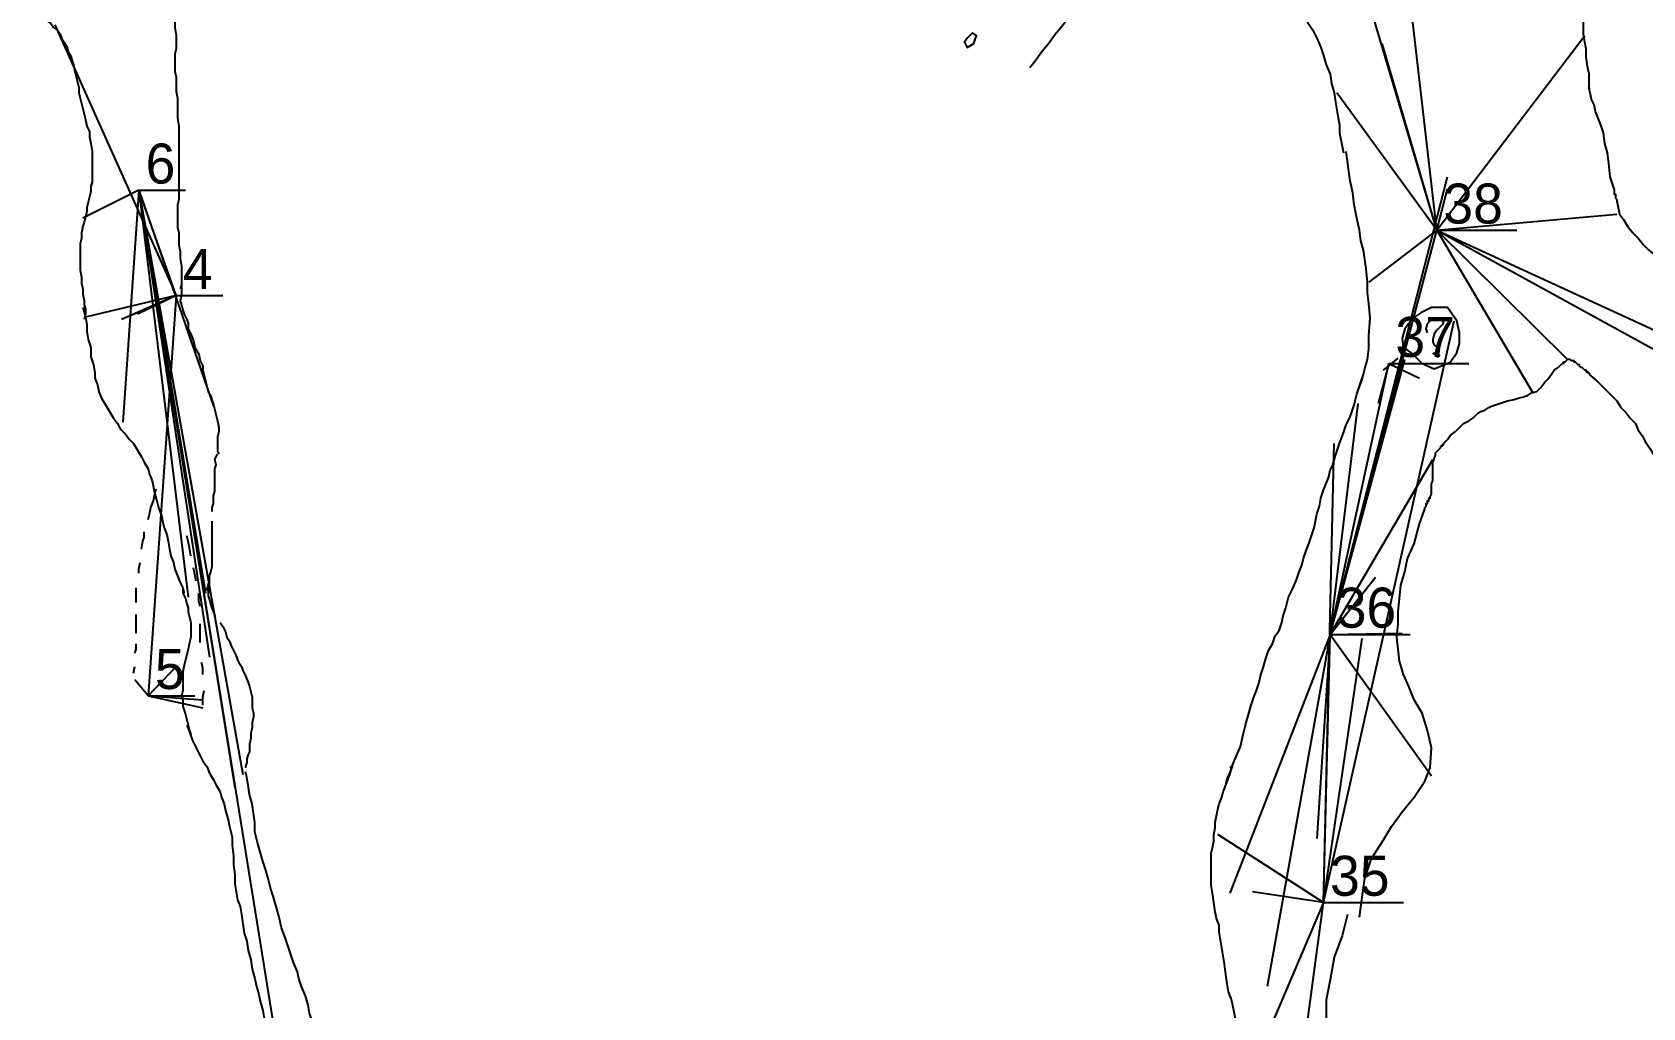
# Model space of a CAD drawing. Extents: x 3.2 to 43.1, y -48.1 to 3.7.
# Drawn here: x 4.95 to 17.02, y -18.92 to -11.61 of the extents above; entities that cross this region are included whole.
import ezdxf

# ---------------------------------------------------------------- set-up
doc = ezdxf.new("R2010")
doc.units = 0
for name, pattern in [('L_BORDER', [0]), ('L_chimney', [0]), ('L_WALL', [0])]:
    doc.linetypes.add(name, pattern=pattern)
for name, color, linetype in [('LEG', 1, 'Continuous'), ('SCRAP_0', 7, 'Continuous'), ('SPLAY', 2, 'Continuous'), ('STATION', 3, 'Continuous')]:
    doc.layers.add(name, color=color, linetype=linetype)

msp = doc.modelspace()

# ---------------------------------------------------------------- linework, layer by layer
at = {"layer": 'LEG'}
for p, q in [((15.48, -13.09, -1), (14.66, -10.33, -1)), ((5.12, -11.55, -1), (6.03, -13.58, -1)), ((6.03, -13.58, -1), (5.75, -12.79, -1)), ((5.75, -12.79, -1), (6.82, -19.43, -1)), ((14.68, -16.12, -1), (15.48, -13.09, -1)), ((15.48, -13.09, -1), (17.53, -14.03, -1)), ((6.03, -13.58, -1), (5.82, -16.58, -1)), ((14.68, -16.12, -1), (15.12, -14.09, -1)), ((14.63, -18.13, -1), (14.68, -16.12, -1)), ((14.44, -19.56, -1), (14.63, -18.13, -1))]:
    msp.add_line(p, q, dxfattribs=at)
at = {"layer": 'SCRAP_0', "color": 90, "linetype": 'L_border', "flags": 128}
for points in [[(12.43, -11.87), (12.47, -11.82), (12.52, -11.75), (12.57, -11.69), (12.62, -11.62), (12.67, -11.56), (12.71, -11.51), (12.76, -11.46), (12.79, -11.41), (12.84, -11.36), (12.88, -11.31), (12.92, -11.26), (12.95, -11.22), (12.98, -11.17), (13.03, -11.13), (13.06, -11.09), (13.09, -11.06), (13.12, -11.03), (13.15, -10.99), (13.19, -10.96), (13.22, -10.93), (13.25, -10.9), (13.28, -10.87), (13.3, -10.84), (13.33, -10.81), (13.36, -10.77), (13.39, -10.74), (13.42, -10.71), (13.45, -10.69), (13.48, -10.65), (13.52, -10.61), (13.56, -10.57), (13.6, -10.54), (13.63, -10.51), (13.66, -10.49)], [(13.87, -10.65), (13.93, -10.69), (13.97, -10.73), (14.03, -10.78), (14.07, -10.83), (14.11, -10.88), (14.15, -10.93), (14.19, -10.99), (14.22, -11.04), (14.25, -11.08), (14.28, -11.13), (14.31, -11.18), (14.33, -11.23), (14.37, -11.29), (14.4, -11.34), (14.44, -11.4), (14.48, -11.46), (14.51, -11.53), (14.55, -11.59), (14.58, -11.65), (14.61, -11.72), (14.63, -11.78), (14.65, -11.85), (14.68, -11.92), (14.69, -11.99), (14.71, -12.06), (14.72, -12.13), (14.73, -12.19), (14.74, -12.25), (14.75, -12.3), (14.75, -12.36), (14.76, -12.41), (14.77, -12.46), (14.78, -12.51)], [(16.62, -11.91), (16.61, -11.86), (16.6, -11.79), (16.6, -11.73), (16.59, -11.68), (16.58, -11.62), (16.58, -11.56), (16.58, -11.51), (16.58, -11.45), (16.59, -11.4), (16.61, -11.35), (16.63, -11.31), (16.66, -11.26), (16.69, -11.22), (16.73, -11.2), (16.77, -11.17), (16.82, -11.15)], [(11.96, -11.65), (11.94, -11.68), (11.96, -11.72), (12.01, -11.69), (12.03, -11.63), (12, -11.61), (11.96, -11.65)], [(16.62, -11.91), (16.62, -11.92), (16.62, -11.93), (16.62, -11.94), (16.62, -11.95), (16.62, -11.95), (16.62, -11.96), (16.62, -11.97), (16.62, -11.98), (16.62, -11.99), (16.62, -12), (16.62, -12), (16.62, -12.01), (16.62, -12.02), (16.62, -12.02), (16.62, -12.03), (16.63, -12.02)], [(16.81, -12.78), (16.78, -12.69), (16.77, -12.59), (16.76, -12.51), (16.74, -12.44), (16.73, -12.36), (16.71, -12.3), (16.69, -12.25), (16.67, -12.2), (16.66, -12.15), (16.64, -12.11), (16.63, -12.06), (16.62, -12.02)], [(14.89, -14.29), (14.92, -14.21), (14.94, -14.13), (14.96, -14.06), (14.97, -13.98), (14.97, -13.88), (14.98, -13.75), (14.97, -13.64), (14.96, -13.56), (14.96, -13.48), (14.95, -13.38), (14.93, -13.24), (14.91, -13.17), (14.9, -13.09), (14.88, -13), (14.86, -12.9), (14.85, -12.81), (14.83, -12.72), (14.82, -12.65), (14.81, -12.57), (14.8, -12.5)], [(16.81, -12.78), (16.81, -12.78), (16.81, -12.79), (16.81, -12.8), (16.81, -12.8), (16.81, -12.81), (16.81, -12.82), (16.82, -12.82), (16.82, -12.83), (16.82, -12.84), (16.82, -12.85), (16.82, -12.85), (16.83, -12.86), (16.83, -12.86), (16.83, -12.87), (16.83, -12.88)], [(16.83, -12.87), (16.84, -12.92), (16.85, -12.97), (16.88, -13.01), (16.91, -13.06), (16.95, -13.11), (16.99, -13.15), (17.03, -13.2), (17.07, -13.24), (17.12, -13.28), (17.16, -13.33), (17.21, -13.37), (17.26, -13.41), (17.31, -13.44), (17.37, -13.48), (17.42, -13.52), (17.48, -13.55), (17.54, -13.59), (17.59, -13.62), (17.63, -13.64), (17.68, -13.66), (17.71, -13.68), (17.75, -13.7), (17.8, -13.73), (17.85, -13.77), (17.88, -13.8)], [(15.08, -14.14), (15.19, -14.05)], [(15.53, -14.69), (15.56, -14.66), (15.58, -14.63), (15.62, -14.6), (15.65, -14.57), (15.68, -14.54), (15.72, -14.52), (15.75, -14.5), (15.78, -14.47), (15.81, -14.45), (15.84, -14.44), (15.87, -14.42), (15.89, -14.41), (15.92, -14.4), (15.95, -14.39), (15.98, -14.38), (16.01, -14.37), (16.06, -14.36), (16.09, -14.35), (16.13, -14.34), (16.16, -14.33), (16.19, -14.31), (16.23, -14.3), (16.26, -14.27), (16.29, -14.23), (16.31, -14.21), (16.34, -14.17), (16.36, -14.14), (16.39, -14.12), (16.42, -14.09)], [(16.63, -14.17), (16.62, -14.16), (16.61, -14.16), (16.61, -14.15), (16.6, -14.15), (16.6, -14.14), (16.59, -14.14), (16.58, -14.13), (16.57, -14.12), (16.56, -14.12), (16.55, -14.11), (16.55, -14.1), (16.54, -14.1), (16.53, -14.09), (16.52, -14.08), (16.52, -14.08), (16.51, -14.08), (16.51, -14.07), (16.5, -14.07), (16.49, -14.07), (16.48, -14.06), (16.48, -14.06), (16.47, -14.06), (16.46, -14.06), (16.45, -14.07), (16.44, -14.08), (16.43, -14.08), (16.43, -14.09), (16.42, -14.09)], [(13.9, -17.25), (13.93, -17.17), (13.95, -17.1), (13.98, -17.03), (14.01, -16.96), (14.03, -16.87), (14.05, -16.79), (14.07, -16.72), (14.09, -16.65), (14.11, -16.59), (14.13, -16.54), (14.15, -16.48), (14.16, -16.43), (14.18, -16.37), (14.2, -16.3), (14.22, -16.24), (14.25, -16.19), (14.27, -16.13), (14.3, -16.09), (14.32, -16.03), (14.33, -15.98), (14.35, -15.92), (14.37, -15.84), (14.4, -15.78), (14.43, -15.71), (14.45, -15.65), (14.47, -15.6), (14.48, -15.55), (14.5, -15.49), (14.52, -15.44), (14.54, -15.38), (14.56, -15.32), (14.57, -15.27), (14.58, -15.22), (14.6, -15.16), (14.61, -15.1), (14.63, -15.04), (14.65, -14.99), (14.67, -14.94), (14.68, -14.89), (14.7, -14.85), (14.72, -14.78), (14.75, -14.69), (14.78, -14.61), (14.8, -14.55), (14.83, -14.49), (14.86, -14.4), (14.88, -14.32), (14.9, -14.26), (14.92, -14.2), (14.93, -14.17)], [(16.62, -14.17), (16.68, -14.22), (16.74, -14.28), (16.79, -14.33), (16.83, -14.37), (16.86, -14.42), (16.9, -14.46), (16.93, -14.5), (16.97, -14.54), (16.99, -14.59), (17.02, -14.63), (17.04, -14.67), (17.08, -14.73), (17.12, -14.8), (17.15, -14.86), (17.19, -14.91), (17.22, -14.95)], [(15.43, -15.09), (15.44, -15.07), (15.44, -15.06), (15.44, -15.04), (15.44, -15.03), (15.44, -15.02), (15.44, -15), (15.44, -14.99), (15.45, -14.97), (15.45, -14.96), (15.45, -14.95), (15.45, -14.93), (15.45, -14.92), (15.45, -14.91), (15.45, -14.9), (15.45, -14.88), (15.45, -14.86), (15.45, -14.84), (15.45, -14.83), (15.46, -14.81), (15.46, -14.8), (15.47, -14.78), (15.47, -14.76), (15.48, -14.75), (15.49, -14.74), (15.5, -14.73), (15.51, -14.72)], [(15.51, -14.72), (15.51, -14.72), (15.51, -14.72), (15.51, -14.72), (15.51, -14.71), (15.51, -14.71), (15.52, -14.71), (15.52, -14.71), (15.52, -14.71), (15.52, -14.7), (15.52, -14.7), (15.52, -14.7), (15.52, -14.7), (15.53, -14.7), (15.53, -14.7), (15.53, -14.7), (15.53, -14.69), (15.53, -14.69)], [(15.39, -15.18), (15.39, -15.18), (15.39, -15.18), (15.39, -15.17), (15.39, -15.17), (15.4, -15.16), (15.4, -15.16), (15.4, -15.16), (15.4, -15.15), (15.4, -15.15), (15.4, -15.14), (15.41, -15.14), (15.41, -15.13), (15.41, -15.13), (15.41, -15.13), (15.41, -15.12), (15.42, -15.12), (15.42, -15.12), (15.42, -15.11), (15.42, -15.11), (15.42, -15.11), (15.42, -15.11), (15.42, -15.1), (15.42, -15.1), (15.43, -15.1), (15.43, -15.09), (15.43, -15.09)], [(14.9, -18.24), (14.92, -18.09), (14.94, -17.95), (14.99, -17.8), (15.08, -17.66), (15.14, -17.56), (15.22, -17.45), (15.31, -17.34), (15.39, -17.22), (15.43, -17.12), (15.44, -16.97), (15.41, -16.84), (15.37, -16.71), (15.31, -16.61), (15.27, -16.51), (15.23, -16.42), (15.2, -16.32), (15.19, -16.23), (15.18, -16.14), (15.19, -16.04), (15.19, -15.95), (15.2, -15.85), (15.21, -15.75), (15.24, -15.65), (15.26, -15.55), (15.31, -15.44), (15.35, -15.29), (15.39, -15.18)], [(14.05, -19.19), (14.03, -19.14), (14.01, -19.09), (13.98, -19.04), (13.97, -18.99), (13.96, -18.94), (13.95, -18.89), (13.94, -18.85), (13.92, -18.8), (13.91, -18.74), (13.9, -18.67), (13.89, -18.59), (13.88, -18.53), (13.87, -18.47), (13.86, -18.41), (13.85, -18.35), (13.85, -18.3), (13.83, -18.25), (13.82, -18.2), (13.81, -18.13), (13.8, -18.06), (13.79, -18), (13.79, -17.95), (13.79, -17.91), (13.79, -17.87), (13.79, -17.81), (13.79, -17.76), (13.8, -17.72), (13.81, -17.67), (13.81, -17.62), (13.82, -17.57), (13.82, -17.53), (13.83, -17.48), (13.84, -17.43), (13.85, -17.39), (13.87, -17.34), (13.88, -17.3), (13.9, -17.25), (13.91, -17.2), (13.93, -17.16), (13.95, -17.11), (13.93, -17.12)], [(14.81, -18.22), (14.77, -18.38), (14.71, -18.54), (14.68, -18.71), (14.65, -18.86), (14.65, -18.99), (14.66, -19.11), (14.68, -19.22), (14.69, -19.31), (14.71, -19.4), (14.74, -19.49), (14.76, -19.57)]]:
    msp.add_lwpolyline(points, dxfattribs=at)
at = {"layer": 'SCRAP_0', "color": 10, "linetype": 'L_wall', "flags": 128}
for points in [[(5.94, -10.99), (5.94, -11.03), (5.94, -11.07), (5.94, -11.12), (5.95, -11.15), (5.95, -11.2), (5.96, -11.24), (5.97, -11.29), (5.98, -11.34), (5.99, -11.38), (6, -11.43), (6.01, -11.47), (6.02, -11.52), (6.02, -11.57), (6.03, -11.63), (6.03, -11.68), (6.03, -11.73), (6.02, -11.77), (6.02, -11.8), (6.02, -11.84), (6.02, -11.9), (6.03, -11.94), (6.03, -12), (6.03, -12.05), (6.04, -12.1), (6.04, -12.15), (6.04, -12.2), (6.04, -12.25), (6.05, -12.31), (6.05, -12.37), (6.05, -12.43), (6.05, -12.48), (6.05, -12.53), (6.05, -12.58), (6.05, -12.62), (6.05, -12.68), (6.05, -12.73), (6.05, -12.78), (6.05, -12.82), (6.05, -12.86), (6.04, -12.9), (6.04, -12.94), (6.04, -12.99), (6.04, -13.03), (6.04, -13.07), (6.05, -13.11), (6.05, -13.15), (6.05, -13.2), (6.06, -13.25), (6.06, -13.3), (6.07, -13.36), (6.07, -13.41), (6.07, -13.45), (6.07, -13.5), (6.06, -13.53)], [(4.95, -11.49), (4.99, -11.49), (5.03, -11.51), (5.06, -11.52), (5.09, -11.54), (5.11, -11.57), (5.14, -11.59), (5.16, -11.62), (5.17, -11.65), (5.19, -11.68), (5.21, -11.71), (5.22, -11.75), (5.24, -11.78), (5.25, -11.82), (5.26, -11.85), (5.27, -11.9), (5.28, -11.94), (5.29, -11.98), (5.3, -12.02), (5.3, -12.06), (5.31, -12.1), (5.32, -12.14), (5.33, -12.18), (5.34, -12.22), (5.35, -12.26), (5.36, -12.31), (5.38, -12.35), (5.38, -12.39), (5.39, -12.44), (5.4, -12.5), (5.4, -12.54), (5.4, -12.58), (5.4, -12.61), (5.4, -12.65), (5.4, -12.69), (5.4, -12.73), (5.39, -12.76), (5.39, -12.8), (5.38, -12.84), (5.37, -12.88), (5.36, -12.92), (5.36, -12.95), (5.35, -12.99), (5.34, -13.03), (5.33, -13.06), (5.32, -13.11), (5.32, -13.15), (5.31, -13.19), (5.31, -13.22), (5.31, -13.27), (5.31, -13.33), (5.31, -13.39), (5.32, -13.44), (5.32, -13.49), (5.33, -13.53), (5.33, -13.57), (5.34, -13.62), (5.34, -13.65), (5.35, -13.68), (5.35, -13.72), (5.34, -13.76)], [(6.07, -13.49), (6.07, -13.53), (6.07, -13.58), (6.06, -13.62), (6.07, -13.65), (6.08, -13.69), (6.09, -13.72), (6.11, -13.76), (6.12, -13.79), (6.12, -13.83), (6.14, -13.87), (6.16, -13.92), (6.17, -13.97), (6.2, -14.02), (6.21, -14.07), (6.23, -14.11), (6.23, -14.14), (6.24, -14.18), (6.25, -14.22), (6.26, -14.26), (6.27, -14.3), (6.29, -14.33), (6.3, -14.37), (6.31, -14.4), (6.32, -14.44), (6.33, -14.48), (6.34, -14.52), (6.35, -14.57), (6.35, -14.6), (6.34, -14.64), (6.34, -14.68), (6.34, -14.71), (6.34, -14.75), (6.35, -14.77)], [(5.33, -13.67), (5.35, -13.74), (5.36, -13.8), (5.36, -13.85), (5.37, -13.91), (5.39, -13.97), (5.39, -14.04), (5.41, -14.1), (5.42, -14.16), (5.42, -14.2), (5.44, -14.25), (5.45, -14.3), (5.47, -14.35), (5.5, -14.4), (5.53, -14.45), (5.56, -14.5), (5.59, -14.54), (5.61, -14.58), (5.65, -14.62), (5.68, -14.66), (5.71, -14.69), (5.74, -14.74), (5.77, -14.79), (5.79, -14.83), (5.82, -14.88), (5.83, -14.92), (5.85, -14.97), (5.86, -15.02), (5.87, -15.07), (5.89, -15.14), (5.9, -15.18), (5.92, -15.23), (5.93, -15.28), (5.94, -15.32), (5.96, -15.37), (5.97, -15.42), (5.98, -15.48), (5.99, -15.53), (6.01, -15.58), (6.02, -15.63), (6.04, -15.68), (6.06, -15.73), (6.08, -15.77), (6.09, -15.81)], [(15.41, -13.86), (15.4, -13.83), (15.41, -13.79), (15.43, -13.77), (15.46, -13.75), (15.49, -13.75), (15.51, -13.76), (15.53, -13.78), (15.52, -13.8), (15.48, -13.84), (15.46, -13.87), (15.45, -13.91), (15.45, -13.93), (15.46, -13.95), (15.47, -13.96)], [(15.46, -14.01), (15.47, -14.03), (15.49, -14.04), (15.5, -14.03), (15.49, -14.01), (15.47, -14.01), (15.45, -14.02)], [(6.3, -15.2), (6.3, -15.17), (6.31, -15.14), (6.31, -15.11), (6.31, -15.08), (6.32, -15.05), (6.32, -15.01), (6.32, -14.98), (6.32, -14.95), (6.32, -14.91), (6.32, -14.88), (6.33, -14.85), (6.32, -14.81), (6.34, -14.77)], [(5.82, -15.26), (5.83, -15.22), (5.84, -15.17), (5.86, -15.12), (5.87, -15.07), (5.88, -15.03)], [(6.26, -15.79), (6.27, -15.75), (6.28, -15.72), (6.28, -15.68), (6.29, -15.65), (6.3, -15.61), (6.3, -15.57), (6.3, -15.53), (6.3, -15.48), (6.3, -15.44), (6.3, -15.41), (6.3, -15.37), (6.3, -15.34), (6.3, -15.3), (6.3, -15.27)], [(5.77, -15.48), (5.78, -15.42), (5.79, -15.39), (5.79, -15.35)], [(6.14, -15.53), (6.13, -15.47), (6.12, -15.42), (6.11, -15.38)], [(5.75, -15.66), (5.75, -15.63), (5.76, -15.58)], [(6.18, -15.72), (6.17, -15.67), (6.16, -15.62)], [(5.73, -15.88), (5.73, -15.82), (5.73, -15.77)], [(6.08, -15.78), (6.08, -15.81), (6.1, -15.85), (6.11, -15.89), (6.12, -15.92), (6.12, -15.95), (6.13, -15.99), (6.14, -16.03), (6.14, -16.07), (6.14, -16.11), (6.14, -16.14), (6.13, -16.18), (6.12, -16.23), (6.11, -16.27), (6.1, -16.31), (6.09, -16.35), (6.08, -16.4), (6.08, -16.45), (6.08, -16.49), (6.08, -16.54), (6.07, -16.58), (6.08, -16.61), (6.08, -16.66), (6.09, -16.69), (6.1, -16.72), (6.11, -16.76), (6.12, -16.8), (6.13, -16.84), (6.14, -16.87)], [(6.21, -15.91), (6.2, -15.87), (6.2, -15.81)], [(6.28, -15.73), (6.27, -15.76), (6.27, -15.8), (6.27, -15.83), (6.28, -15.86), (6.29, -15.9), (6.3, -15.93), (6.31, -15.95), (6.32, -15.98)], [(5.73, -16.11), (5.73, -16.07), (5.73, -16.01), (5.73, -15.97)], [(6.21, -16.18), (6.21, -16.14), (6.21, -16.1), (6.21, -16.04)], [(6.36, -16.03), (6.38, -16.06), (6.4, -16.1), (6.41, -16.14), (6.43, -16.17), (6.44, -16.2), (6.46, -16.24), (6.48, -16.28), (6.49, -16.31), (6.5, -16.33), (6.52, -16.36), (6.53, -16.39), (6.55, -16.43), (6.57, -16.48), (6.58, -16.51), (6.59, -16.55), (6.6, -16.59), (6.6, -16.63), (6.6, -16.67), (6.61, -16.71), (6.61, -16.74), (6.6, -16.78), (6.6, -16.82), (6.59, -16.86), (6.59, -16.9), (6.58, -16.94), (6.58, -16.97), (6.58, -17), (6.57, -17.02), (6.56, -17.05), (6.56, -17.08), (6.55, -17.11), (6.55, -17.12)], [(5.72, -16.26), (5.73, -16.23), (5.73, -16.19)], [(5.71, -16.41), (5.72, -16.36)], [(6.23, -16.42), (6.23, -16.37), (6.22, -16.33)], [(6.23, -16.65), (6.23, -16.59), (6.24, -16.54)], [(6.11, -16.8), (6.13, -16.85), (6.15, -16.91), (6.17, -16.95), (6.19, -16.99), (6.21, -17.03), (6.23, -17.07), (6.26, -17.11), (6.28, -17.16), (6.31, -17.21), (6.33, -17.25), (6.36, -17.3), (6.37, -17.34), (6.39, -17.39), (6.4, -17.44), (6.42, -17.51), (6.43, -17.56), (6.45, -17.64), (6.45, -17.7), (6.46, -17.78), (6.46, -17.85), (6.47, -17.92), (6.47, -17.99), (6.48, -18.05), (6.49, -18.11), (6.51, -18.16), (6.52, -18.22), (6.53, -18.29), (6.54, -18.36), (6.56, -18.42), (6.57, -18.49), (6.59, -18.56), (6.6, -18.63), (6.62, -18.7), (6.63, -18.75), (6.65, -18.82), (6.66, -18.87), (6.68, -18.94), (6.69, -19), (6.7, -19.07), (6.72, -19.14), (6.74, -19.2), (6.75, -19.26), (6.77, -19.31), (6.78, -19.36), (6.79, -19.39)], [(7.18, -19.4), (7.14, -19.33), (7.11, -19.24), (7.09, -19.17), (7.07, -19.09), (7.05, -19.02), (7.03, -18.96), (7.02, -18.9), (7, -18.83), (6.97, -18.76), (6.95, -18.7), (6.94, -18.65), (6.91, -18.58), (6.88, -18.49), (6.85, -18.4), (6.82, -18.32), (6.8, -18.23), (6.78, -18.16), (6.76, -18.09), (6.74, -18.03), (6.72, -17.95), (6.7, -17.88), (6.68, -17.82), (6.66, -17.75), (6.64, -17.68), (6.62, -17.6), (6.62, -17.53), (6.61, -17.46), (6.6, -17.39), (6.58, -17.32), (6.57, -17.25), (6.56, -17.19), (6.55, -17.15)]]:
    msp.add_lwpolyline(points, dxfattribs=at)
at = {"layer": 'SCRAP_0', "color": 210, "linetype": 'L_chimney', "flags": 128}
msp.add_lwpolyline([(15.23, -13.97), (15.3, -14.02), (15.37, -14.09), (15.46, -14.13), (15.58, -14.08), (15.63, -14.01), (15.65, -13.94), (15.65, -13.86), (15.63, -13.77), (15.56, -13.67), (15.44, -13.67), (15.36, -13.71), (15.3, -13.75), (15.24, -13.83), (15.22, -13.9), (15.23, -13.99)], dxfattribs=at)
at = {"layer": 'SPLAY'}
for p, q in [((15.48, -13.09, -1), (14.82, -7.34, -1)), ((15.48, -13.09, -1), (15.07, -11.69, -1)), ((15.48, -13.09, -1), (16.59, -11.63, -1)), ((15.48, -13.09, -1), (14.73, -12.06, -1)), ((5.75, -12.79, -1), (5.33, -13, -1)), ((5.75, -12.79, -1), (5.63, -14.53, -1)), ((5.75, -12.79, -1), (6.31, -14.41, -1)), ((5.75, -12.79, -1), (6.12, -15.84, -1)), ((5.75, -12.79, -1), (6.25, -15.81, -1)), ((5.75, -12.79, -1), (6.53, -17.17, -1)), ((5.75, -12.79, -1), (6.47, -17.27, -1)), ((5.75, -12.79, -1), (6.28, -16.29, -1)), ((14.68, -16.12, -1), (15.56, -12.69, -1)), ((15.48, -13.09, -1), (15.56, -12.78, -1)), ((15.48, -13.09, -1), (16.83, -12.97, -1)), ((15.48, -13.09, -1), (14.97, -13.48, -1)), ((15.48, -13.09, -1), (16.2, -14.31, -1)), ((15.48, -13.09, -1), (16.46, -14.06, -1)), ((15.48, -13.09, -1), (20.57, -15.88, -1)), ((6.03, -13.58, -1), (5.36, -13.74, -1)), ((6.03, -13.58, -1), (5.62, -13.76, -1)), ((6.03, -13.58, -1), (5.67, -13.74, -1)), ((6.03, -13.58, -1), (5.74, -13.72, -1)), ((14.63, -18.13, -1), (15.61, -13.77, -1)), ((14.68, -16.12, -1), (15.24, -14.06, -1)), ((15.12, -14.09, -1), (15.04, -14.39, -1)), ((15.12, -14.09, -1), (15.35, -14.2, -1)), ((14.68, -16.12, -1), (14.89, -14.39, -1)), ((14.63, -18.13, -1), (14.71, -14.69, -1)), ((14.68, -16.12, -1), (15.45, -14.81, -1)), ((14.68, -16.12, -1), (15.02, -15.69, -1)), ((14.68, -16.12, -1), (13.93, -18.06, -1)), ((14.68, -16.12, -1), (14.21, -18.76, -1)), ((14.68, -16.12, -1), (14.58, -17.65, -1)), ((14.63, -18.13, -1), (14.92, -16.15, -1)), ((14.68, -16.12, -1), (15.22, -16.11, -1)), ((14.68, -16.12, -1), (15.44, -17.18, -1)), ((5.82, -16.58, -1), (6.04, -16.35, -1)), ((5.82, -16.58, -1), (5.72, -16.46, -1)), ((5.82, -16.58, -1), (6.23, -16.61, -1)), ((5.82, -16.58, -1), (6.23, -16.67, -1)), ((14.63, -18.13, -1), (13.84, -17.62, -1)), ((14.63, -18.13, -1), (14.1, -18.05, -1)), ((14.63, -18.13, -1), (14.12, -19.33, -1))]:
    msp.add_line(p, q, dxfattribs=at)
at = {"layer": 'STATION'}
for p, q in [((5.75, -12.79, -1), (6.1, -12.79, -1)), ((15.48, -13.09, -1), (16.08, -13.09, -1)), ((6.03, -13.58, -1), (6.38, -13.58, -1)), ((15.12, -14.09, -1), (15.72, -14.09, -1)), ((14.68, -16.12, -1), (15.28, -16.12, -1)), ((5.82, -16.58, -1), (6.17, -16.58, -1)), ((14.63, -18.13, -1), (15.23, -18.13, -1))]:
    msp.add_line(p, q, dxfattribs=at)

# ---------------------------------------------------------------- texts
for s, p in [('6', (5.8, -12.74, -1)), ('38', (15.53, -13.04, -1)), ('4', (6.08, -13.53, -1)), ('37', (15.17, -14.04, -1)), ('36', (14.73, -16.07, -1)), ('5', (5.87, -16.53, -1)), ('35', (14.68, -18.08, -1))]:
    msp.add_text(s, height=0.3, dxfattribs=at).set_placement(p)

doc.saveas('drawing.dxf')
